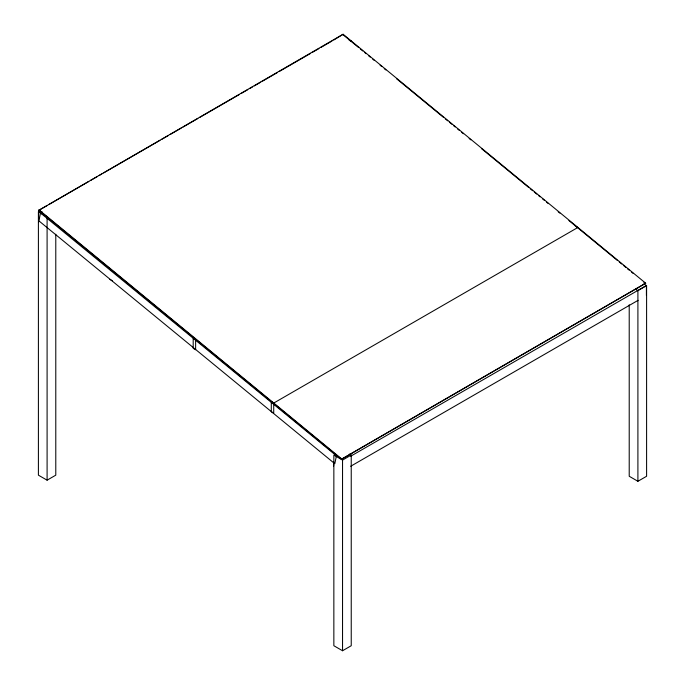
<?xml version="1.0" encoding="UTF-8"?>
<svg xmlns="http://www.w3.org/2000/svg" width="685" height="685" viewBox="0 0 685 685"><rect width="100%" height="100%" fill="white"/><g stroke="black" fill="none" stroke-linecap="round" stroke-linejoin="round"><path stroke-width="1.03" d="M40.518 212.958L38.899 220.87L334.811 463.711L336.421 455.808L40.518 212.958L42.256 211.956M38.865 210.286L343.099 34.25L645.69 283.222L341.464 459.258L38.865 210.286L47.188 205.483M333.766 40.03L343.099 34.25M341.464 459.258L645.69 283.222M49.037 204.413L88.785 181.465M90.634 180.395L97.107 176.661M98.957 175.591L101.731 173.99M103.581 172.92L159.965 140.365M161.814 139.295L168.287 135.561M170.137 134.491L181.234 128.086M183.083 127.025L197.871 118.479M199.72 117.418L239.467 94.461M241.317 93.4L247.79 89.658M249.64 88.596L252.414 86.995M254.263 85.925L260.737 82.191M262.578 81.121L277.374 72.584M279.223 71.514L310.656 53.37M312.506 52.3L318.97 48.566M320.82 47.496L331.917 41.091M55.785 234.236L55.785 475.159L47.094 480.176L38.403 475.159L38.403 211.845L40.141 210.843M273.717 403.08L273.717 413.115L271.286 411.711L271.286 401.675L273.717 403.08L577.78 227.531L575.34 226.127M342.543 460.097L351.234 455.088L351.234 645.732L342.543 650.75L333.852 645.732L333.852 455.088L342.543 460.097L342.543 650.75M350.669 456.236L646.409 285.491L646.409 295.526M635.303 289.13L637.906 290.637L646.597 285.619L643.806 283.992M350.669 466.271L638.095 300.33M629.215 304.791L629.215 476.263L637.906 481.281L646.597 476.263L646.597 285.619M348.733 39.704L351.337 41.211M349.598 40.441L351.337 41.442M38.403 211.845L47.094 216.862L47.094 480.176M109.848 269.308L112.28 270.712M109.848 279.343L112.28 280.747M349.496 454.078L351.234 455.088M343.005 34.687L358.675 47.582M360.319 48.935L362.793 50.973M364.446 52.325L366.098 53.687M368.564 55.716L370.217 57.078M372.691 59.107L374.335 60.468M380.115 65.221L381.759 66.573M384.234 68.611L385.886 69.964M396.598 78.784L443.597 117.452M445.25 118.813L447.725 120.843M449.369 122.204L451.843 124.233M453.496 125.595L455.14 126.948M457.614 128.985L459.267 130.338M461.741 132.376L463.385 133.738M469.156 138.481L470.809 139.843M481.529 148.662L528.52 187.33M530.173 188.683L532.647 190.721M534.291 192.074L536.766 194.112M538.419 195.465L540.063 196.826M542.537 198.864L544.19 200.217M546.664 202.255L548.308 203.608M558.206 211.751L559.851 213.103M568.927 220.57L617.57 260.591M619.223 261.953L621.689 263.99M623.341 265.343L625.816 267.381M627.46 268.734L629.113 270.095M631.587 272.125L633.24 273.486M643.951 282.306L645.604 283.658M38.959 209.841L341.55 458.813M637.906 290.637L637.906 481.281M333.663 462.041L333.663 466.057M38.591 211.973L38.591 222.008M195.627 339.717L193.196 338.304L193.196 348.34L195.627 349.744L195.627 339.717"/></g></svg>
